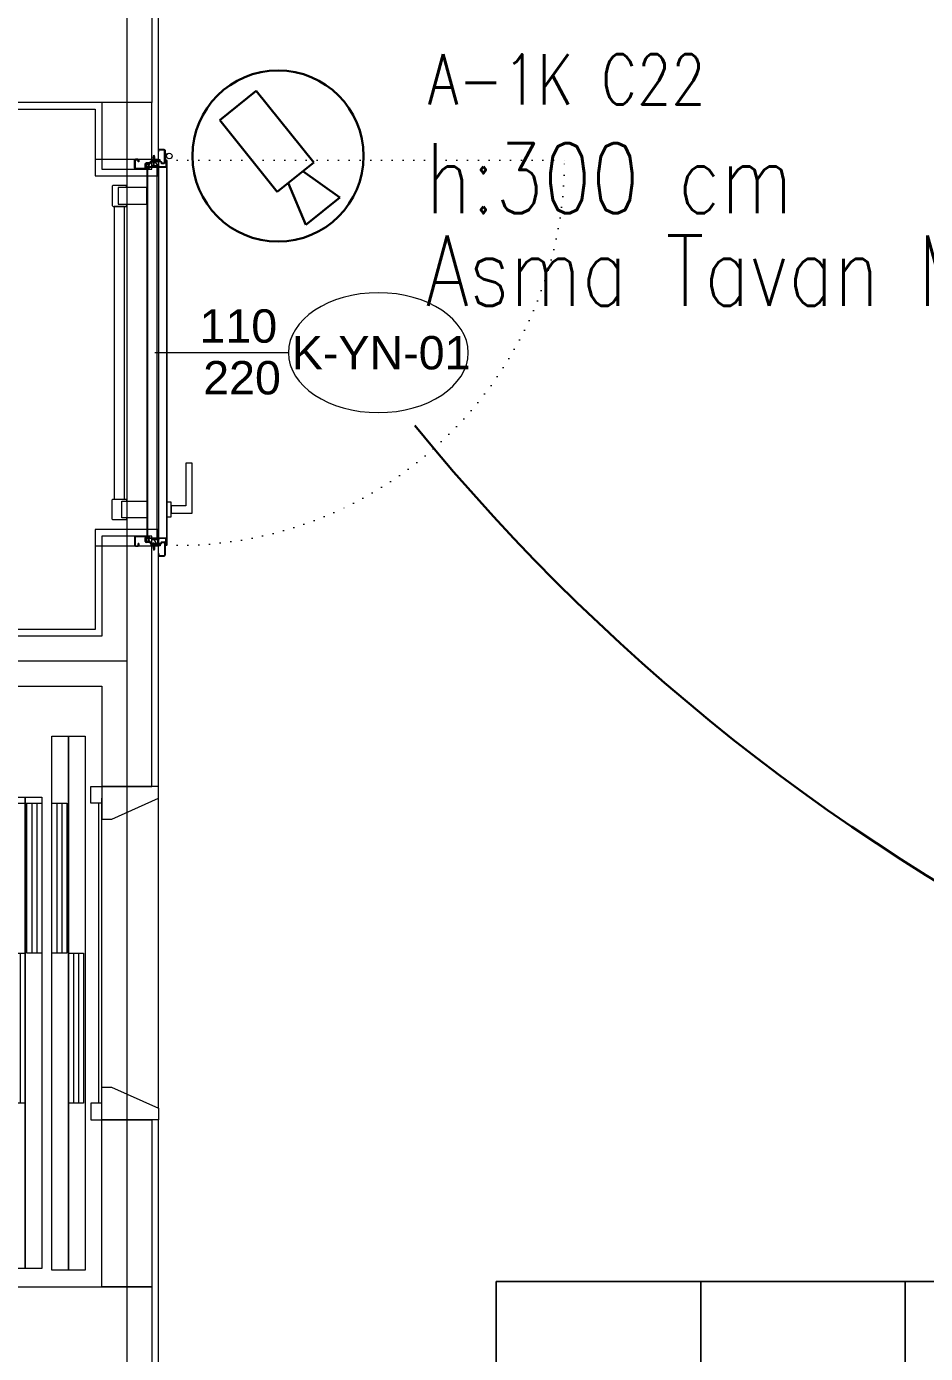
# Model space of a CAD drawing. Extents: x -1281 to 23780, y 0 to 7214.
# Drawn here: x 1924.9 to 2194.5, y 2410 to 2807.8 of the extents above; entities that cross this region are included whole.
import ezdxf
from ezdxf.enums import TextEntityAlignment as Align

# ---------------------------------------------------------------- set-up
doc = ezdxf.new("R2010")
doc.units = 0
doc.header["$LTSCALE"] = 25
doc.header["$MEASUREMENT"] = 0
doc.linetypes.add('DOT2', pattern=[0.125, 0, -0.125])
doc.layers.get('0').update_dxf_attribs({"color": 9, "lineweight": 9})
for name, color, linetype, lineweight in [('00', 9, 'Continuous', 9), ('01', 9, 'Continuous', 9), ('05', 9, 'Continuous', 9), ('05V', 9, 'Continuous', 9), ('06D', 9, 'Continuous', 9), ('10', 9, 'Continuous', 9), ('14', 9, 'Continuous', 9), ('20', 9, 'DOT2', 9), ('22', 8, 'Continuous', 9), ('33', 9, 'BATTING', 9), ('40', 9, 'Continuous', 9), ('40B', 9, 'Continuous', 9), ('DATA TAVAN', 160, 'Continuous', 30), ('E-DAHİLİ DOME KAMERA', 7, 'Continuous', 30), ('E-YAZI', 7, 'Continuous', 30)]:
    doc.layers.add(name, color=color, linetype=linetype, lineweight=lineweight)
doc.styles.add('Arial', font='arial.ttf', dxfattribs={"height": 2.5})
doc.styles.add('E-YAZI', font='txttw.shx')
doc.linetypes.add('BATTING', pattern='A,0.0001,-0.1,[134,ltypeshp.shx,S=0.1,R=0,X=-0.1,Y=0],-0.2,[134,ltypeshp.shx,S=0.1,R=180,X=0.1,Y=0],-0.1', length=0.4001)

# ---------------------------------------------------------------- blocks, each defined once
blk = doc.blocks.new('0_doorno')
blk.add_lwpolyline([(4.5, 0), (12.5, 0)])
blk.add_ellipse((-0.891, 0), major_axis=(-5.391, 0), ratio=0.666667)
at = {"style": 'Arial'}
blk.add_attdef('YUKSEKLIK', text='', height=2, dxfattribs=at).set_placement((5, 12.3), align=Align.TOP_LEFT)
blk.add_attdef('KAPINO', text='', height=2, dxfattribs=at).set_placement((0, 0), align=Align.MIDDLE)
blk.add_attdef('GENISLIK', text='', height=2, dxfattribs=at).set_placement((5, -3.789), align=Align.BOTTOM_LEFT)
blk = doc.blocks.new('Group-41-1')
for p, q in [((384804.5645, 69162.035), (384804.5645, 69161.585)), ((384805.1779, 69162.035), (384804.5645, 69162.035)), ((384805.1779, 69161.585), (384805.1779, 69162.035)), ((384804.5645, 69161.585), (384805.1779, 69161.585))]:
    blk.add_line(p, q)
at = {"flags": 128}
blk.add_lwpolyline([(384804.5645, 69162.035), (384805.1779, 69162.035), (384805.1779, 69161.585), (384804.5645, 69161.585)], close=True, dxfattribs=at)
blk = doc.blocks.new('Group-42-1')
at = {"layer": '05', "color": 7}
for p in [(-1.2267, 0), (-0.6133, 0), (0, 0)]:
    blk.add_blockref('Group-41-1', p, dxfattribs=at)
blk = doc.blocks.new('p-as-01')
for p, q in [((660, -2), (660, 43)), ((660, 43), (925, 43)), ((925, 43), (925, -87)), ((582, 0), (-582, 0)), ((-582, 0), (-582, -1432)), ((582, -1432), (582, 0)), ((550, -32), (-550, -32)), ((-550, -32), (-550, -1432)), ((550, -1432), (550, -32)), ((720, -2), (660, -2)), ((690, -2), (690, -17)), ((750, -2), (690, -2)), ((690, -17), (712, -17)), ((712, -17), (712, -52)), ((872, -2), (720, -2)), ((728, -52), (728, -17)), ((728, -17), (750, -17)), ((750, -17), (750, -2)), ((900, -30), (872, -2)), ((900, -87), (900, -30)), ((676, -71), (662.5, -71)), ((662.5, -598), (662.5, -71)), ((676, -105), (676, -70)), ((679, -70), (679, -105)), ((757, -63), (683, -63)), ((683, -63), (757, -63)), ((757, -66), (683, -66)), ((712, -52), (728, -52)), ((761, -105), (761, -70)), ((764, -70), (764, -105)), ((764, -71), (777.5, -71)), ((777.5, -598), (777.5, -71)), ((676, -91), (676, -578)), ((679, -105), (676, -105)), ((720, -611.5), (720, -95.2)), ((764, -105), (761, -105)), ((764, -91), (764, -578)), ((925, -87), (900, -87)), ((678.5, -166.5), (680.5, -164.5)), ((678.5, -502.5), (678.5, -166.5)), ((680.5, -164.5), (684.3, -164.5)), ((684.3, -164.5), (685.8, -170.3)), ((690, -173.5), (690, -173.5)), ((694.2, -170.3), (694.8, -168)), ((694.8, -168), (697.2, -168)), ((697.2, -168), (697.8, -170.3)), ((702, -173.5), (702, -173.5)), ((706.2, -170.3), (706.8, -168)), ((706.8, -168), (709.2, -168)), ((709.2, -168), (709.8, -170.3)), ((714, -173.5), (714, -173.5)), ((718.2, -170.3), (718.8, -168)), ((718.8, -168), (721.2, -168)), ((721.2, -168), (721.8, -170.3)), ((726, -173.5), (726, -173.5)), ((730.2, -170.3), (730.8, -168)), ((730.8, -168), (733.2, -168)), ((733.2, -168), (733.8, -170.3)), ((738, -173.5), (738, -173.5)), ((742.2, -170.3), (742.8, -168)), ((742.8, -168), (745.2, -168)), ((745.2, -168), (745.8, -170.3)), ((750, -173.5), (750, -173.5)), ((754.2, -170.3), (755.7, -164.5)), ((755.7, -164.5), (759.5, -164.5)), ((759.5, -164.5), (761.5, -166.5)), ((761.5, -166.5), (761.5, -502.5)), ((-640, -267), (-640, -427)), ((-638, -267), (-640, -267)), ((-638, -267), (-638, -427)), ((-680, -377), (-680, -315.5)), ((-680, -315.5), (-680, -372)), ((-680, -315.5), (-678, -315.5)), ((-678, -315.5), (-680, -315.5)), ((-678, -377), (-678, -315.5)), ((-678, -315.5), (-678, -367)), ((-658, -364.5), (-658, -299.5)), ((-647, -299.5), (-658, -299.5)), ((-647, -364.5), (-647, -299.5)), ((-635, -312), (-635, -352)), ((-626, -312), (-635, -312)), ((-621, -307), (-626, -312)), ((-626, -312), (-626, -352)), ((-622, -308), (-622, -427)), ((-617.5, -307), (-621, -307)), ((-616.5, -308), (-617.5, -307)), ((-616.5, -308), (-616.5, -427)), ((-613, -313.5), (-599, -313.5)), ((-599, -313.5), (-613, -313.5)), ((-613, -315.5), (-613, -313.5)), ((-613, -313.5), (-613, -315.5)), ((-613, -315.5), (-599, -315.5)), ((-613, -315.5), (-599, -315.5)), ((-598, -318.7), (-598, -316.5)), ((-598, -316.5), (-598, -318.7)), ((-596, -316.5), (-596, -537.5)), ((-596, -537.5), (-596, -316.5)), ((-658, -342), (-658, -351)), ((-658, -360), (-658, -351)), ((-645.5, -320), (-647, -320)), ((-645.5, -344), (-647, -344)), ((-647, -350.9), (-647, -359.1)), ((-645.5, -320), (-645.5, -332)), ((-640, -322), (-645.5, -322)), ((-645.5, -332), (-645.5, -322)), ((-645.5, -332), (-645.5, -342)), ((-645.5, -344), (-645.5, -332)), ((-640, -342), (-645.5, -342)), ((-635, -322), (-638, -322)), ((-635, -342), (-638, -342)), ((-635, -332), (-635, -322)), ((-635, -332), (-635, -342)), ((-626, -352), (-635, -352)), ((-622, -356), (-626, -352)), ((-616.5, -318.5), (-613.9, -333.5)), ((-613.9, -520.5), (-613.9, -333.5)), ((-610.1, -333.5), (-613.9, -333.5)), ((-607.5, -318.5), (-610.1, -333.5)), ((-610.1, -333.5), (-610.1, -520.5)), ((-607.5, -535.5), (-607.5, -318.5)), ((-602, -318.5), (-607.5, -318.5)), ((-602, -318.5), (-602, -427)), ((-598, -318.7), (-598, -535.2)), ((-598, -318.7), (-598, -535.2)), ((640, -334.5), (840, -334.5)), ((-679, -382), (-706.1, -382)), ((-706.1, -493), (-706.1, -382)), ((-706.1, -383), (-678, -383)), ((-680, -372), (-678, -372)), ((-678, -372), (-680, -372)), ((-680, -377), (-680, -372)), ((-678, -377), (-680, -377)), ((-680, -377), (-678, -377)), ((-679, -382), (-679, -377)), ((-678, -367), (-678, -572.4)), ((-668, -367), (-678, -367)), ((-678, -367), (-678, -386.5)), ((-678, -372), (-678, -367)), ((-678, -377), (-678, -372)), ((-668, -367), (-668, -386.5)), ((-668, -427), (-668, -386.5)), ((-668, -396.5), (-668, -395.5)), ((-661.9, -427), (-661.9, -394.1)), ((-661.7, -394.1), (-661.9, -394.1)), ((-661.9, -395.2), (-661.9, -395.2)), ((-645.7, -367.5), (-661.7, -367.5)), ((-661.7, -367.5), (-661.7, -394.1)), ((-647, -364.5), (-658, -364.5)), ((-645.7, -394.1), (-645.7, -367.5)), ((-645.5, -427), (-645.5, -394.1)), ((-645.5, -395.2), (-645.5, -395.2)), ((-668, -427), (-668, -487)), ((-661.9, -459.9), (-661.9, -427)), ((-645.5, -459.9), (-645.5, -427)), ((-640, -427), (-640, -587)), ((-638, -427), (-638, -587)), ((-622, -546), (-622, -427)), ((-622, -432), (-622, -427)), ((-616.5, -546), (-616.5, -427)), ((-602, -535.5), (-602, -427)), ((-683.8, -476), (-684, -476)), ((-683.8, -493), (-683.8, -476)), ((-680, -477), (-680, -538.5)), ((-678, -477), (-680, -477)), ((-678, -477), (-680, -477)), ((-680, -482), (-680, -477)), ((-679, -477), (-679, -473.3)), ((-678, -448.9), (-678, -487)), ((-678, -477), (-678, -538.5)), ((-678, -482), (-678, -477)), ((-661.9, -458.8), (-661.9, -458.8)), ((-661.7, -459.9), (-661.9, -459.9)), ((-661.7, -459.9), (-661.7, -486.5)), ((-645.7, -486.5), (-645.7, -459.9)), ((-645.7, -459.9), (-645.5, -459.9)), ((-645.5, -458.8), (-645.5, -458.8)), ((-688.8, -498), (-701.1, -498)), ((-699, -498), (-699, -523.4)), ((-691, -498), (-691, -523.4)), ((-686, -572.4), (-686, -497.1)), ((-680, -538.5), (-680, -482)), ((-678, -482), (-680, -482)), ((-680, -482), (-678, -482)), ((-678, -538.5), (-678, -482)), ((-668, -487), (-678, -487)), ((-661.7, -486.5), (-645.7, -486.5)), ((-658, -554.5), (-658, -489.5)), ((-647, -489.5), (-658, -489.5)), ((-647, -554.5), (-647, -489.5)), ((-647, -503.1), (-647, -494.9)), ((-645.5, -510), (-647, -510)), ((-645.5, -510), (-645.5, -522)), ((-640, -512), (-645.5, -512)), ((-645.5, -522), (-645.5, -512)), ((-635, -512), (-638, -512)), ((-635, -542), (-635, -502)), ((-626, -502), (-635, -502)), ((-635, -522), (-635, -512)), ((-635, -522), (-635, -512)), ((-622, -498), (-626, -502)), ((-626, -542), (-626, -502)), ((680.5, -504.5), (678.5, -502.5)), ((684.3, -504.5), (680.5, -504.5)), ((685.8, -498.7), (684.3, -504.5)), ((690, -495.5), (690, -495.5)), ((694.8, -501), (694.2, -498.7)), ((697.2, -501), (694.8, -501)), ((697.8, -498.7), (697.2, -501)), ((702, -495.5), (702, -495.5)), ((706.8, -501), (706.2, -498.7)), ((709.2, -501), (706.8, -501)), ((709.8, -498.7), (709.2, -501)), ((714, -495.5), (714, -495.5)), ((718.8, -501), (718.2, -498.7)), ((721.2, -501), (718.8, -501)), ((721.8, -498.7), (721.2, -501)), ((726, -495.5), (726, -495.5)), ((730.8, -501), (730.2, -498.7)), ((733.2, -501), (730.8, -501)), ((733.8, -498.7), (733.2, -501)), ((738, -495.5), (738, -495.5)), ((742.8, -501), (742.2, -498.7)), ((745.2, -501), (742.8, -501)), ((745.8, -498.7), (745.2, -501)), ((750, -495.5), (750, -495.5)), ((755.7, -504.5), (754.2, -498.7)), ((759.5, -504.5), (755.7, -504.5)), ((761.5, -502.5), (759.5, -504.5)), ((-680, -538.5), (-678, -538.5)), ((-680, -538.5), (-678, -538.5)), ((-658, -550), (-658, -541)), ((-647, -554.5), (-658, -554.5)), ((-645.5, -534), (-647, -534)), ((-645.5, -534), (-645.5, -522)), ((-645.5, -522), (-645.5, -532)), ((-640, -532), (-645.5, -532)), ((-635, -532), (-638, -532)), ((-635, -522), (-635, -532)), ((-635, -522), (-635, -532)), ((-626, -542), (-635, -542)), ((-621, -547), (-626, -542)), ((-617.5, -547), (-621, -547)), ((-616.5, -546), (-617.5, -547)), ((-616.5, -535.5), (-613.9, -520.5)), ((-610.1, -520.5), (-613.9, -520.5)), ((-613, -538.5), (-599, -538.5)), ((-599, -538.5), (-613, -538.5)), ((-613, -538.5), (-613, -540.5)), ((-613, -538.5), (-613, -540.5)), ((-613, -540.5), (-599, -540.5)), ((-613, -540.5), (-599, -540.5)), ((-607.5, -535.5), (-610.1, -520.5)), ((-602, -535.5), (-607.5, -535.5)), ((-598, -535.2), (-598, -537.5)), ((-598, -535.2), (-598, -537.5)), ((-771, -582), (-825, -582)), ((-825, -582), (-825, -752)), ((-771, -670), (-771, -582)), ((-679, -589.3), (-670.5, -597.8)), ((-673.3, -583.7), (-665, -592)), ((-638, -587), (-640, -587)), ((679, -564), (676, -564)), ((676, -564), (676, -599)), ((679, -599), (679, -564)), ((764, -564), (761, -564)), ((761, -564), (761, -599)), ((764, -599), (764, -564)), ((920, -601), (920, -579.6)), ((920, -579.6), (925, -579.6)), ((925, -579.6), (925, -752.6)), ((-665.8, -609.1), (-665.8, -752)), ((-658, -608.9), (-658, -752)), ((676, -598), (662.5, -598)), ((757, -603), (683, -603)), ((757, -606), (683, -606)), ((683, -606), (757, -606)), ((728, -617), (712, -617)), ((712, -617), (712, -652)), ((728, -652), (728, -617)), ((764, -598), (777.5, -598)), ((852, -682), (904, -601)), ((904, -601), (920, -601)), ((-658, -670), (-771, -670)), ((-658, -752), (-658, -670)), ((653, -671), (653, -667)), ((653, -667), (788, -667)), ((668, -671), (653, -671)), ((668, -677), (668, -671)), ((712, -652), (690, -652)), ((690, -652), (690, -667)), ((690, -667), (750, -667)), ((750, -652), (728, -652)), ((750, -667), (750, -652)), ((788, -667), (788, -682)), ((-668, -1066), (-668, -699.5)), ((-668, -699.5), (-658, -699.5)), ((-658, -1066), (-658, -699.5)), ((-652, -713.5), (-658, -711)), ((-658, -711), (-658, -793)), ((-649.8, -748.2), (-652, -713.5)), ((652, -713.5), (649.8, -748.2)), ((658, -711), (652, -713.5)), ((658, -752), (658, -677)), ((658, -677), (668, -677)), ((658, -793), (658, -711)), ((788, -682), (852, -682)), ((-825, -752), (-825, -922)), ((-665.8, -752), (-658, -752)), ((-658, -834), (-658, -752)), ((-658, -752), (-658, -752)), ((-652, -790.5), (-649.8, -755.8)), ((-625.4, -748.2), (-649.8, -748.2)), ((-649.8, -755.8), (-625.4, -755.8)), ((-615.4, -747.5), (-625.4, -748.2)), ((-625.4, -755.8), (-615.4, -756)), ((-590, -747.5), (-615.4, -747.5)), ((-590, -756.5), (-590, -747.5)), ((615.4, -748), (590, -747.5)), ((590, -747.5), (590, -756.5)), ((625.4, -748.2), (615.4, -748)), ((615.4, -756.5), (625.4, -755.8)), ((649.8, -748.2), (625.4, -748.2)), ((625.4, -755.8), (649.8, -755.8)), ((649.8, -755.8), (652, -790.5)), ((658, -753.2), (658, -752)), ((658, -828.2), (658, -753.2)), ((925, -752.6), (925, -925.6)), ((-658, -793), (-652, -790.5)), ((-615.4, -756), (-590, -756.5)), ((590, -756.5), (615.4, -756.5)), ((652, -790.5), (658, -793)), ((-771, -922), (-771, -834)), ((-771, -834), (-658, -834)), ((-688, -1069.5), (-688, -799.5)), ((-674, -799.5), (-688, -799.5)), ((-674, -799.5), (-674, -801.5)), ((-673.5, -801.5), (-674, -801.5)), ((-673.5, -801.5), (-673.5, -800)), ((-673.5, -800), (-668.5, -800)), ((-668.5, -803.5), (-668.5, -800)), ((-668.5, -803.5), (-668, -803.5)), ((-668, -912.2), (-668, -799.5)), ((-658, -803.5), (-657.5, -803.5)), ((-658, -804.5), (-658, -829.5)), ((-657.5, -803.5), (-657.5, -800)), ((-657.5, -800), (-652.5, -800)), ((-652.5, -802.5), (-652.5, -800)), ((-652.5, -802.5), (-652, -802.5)), ((-638, -799.5), (-652, -799.5)), ((-652, -799.5), (-652, -802.5)), ((-638, -1069.5), (-638, -799.5)), ((653, -838.2), (653, -834.2)), ((653, -834.2), (668, -834.2)), ((668, -828.2), (658, -828.2)), ((668, -834.2), (668, -828.2)), ((852, -823.2), (788, -823.2)), ((788, -823.2), (788, -838.2)), ((904, -904.2), (852, -823.2)), ((788, -838.2), (653, -838.2)), ((-668, -876.9), (-672.5, -879.5)), ((-672.5, -879.5), (-672.5, -890.5)), ((-672.5, -890.5), (-668, -893.1)), ((-668, -909.9), (-672.5, -912.5)), ((-672.5, -912.5), (-672.5, -923.5)), ((-653.5, -879.5), (-658, -876.9)), ((-658, -893.1), (-653.5, -890.5)), ((-653.5, -912.5), (-658, -909.9)), ((-653.5, -890.5), (-653.5, -879.5)), ((-653.5, -923.5), (-653.5, -912.5)), ((920, -904.2), (904, -904.2)), ((920, -925.6), (920, -904.2)), ((-825, -922), (-771, -922)), ((-672.5, -923.5), (-668, -926.1)), ((-668, -942.9), (-672.5, -945.5)), ((-672.5, -945.5), (-672.5, -956.5)), ((-658, -926.1), (-653.5, -923.5)), ((-653.5, -945.5), (-658, -942.9)), ((-653.5, -956.5), (-653.5, -945.5)), ((925, -925.6), (920, -925.6)), ((-672.5, -956.5), (-668, -959.1)), ((-668, -975.9), (-672.5, -978.5)), ((-672.5, -978.5), (-672.5, -989.5)), ((-672.5, -989.5), (-668, -992.1)), ((-658, -959.1), (-653.5, -956.5)), ((-653.5, -978.5), (-658, -975.9)), ((-658, -992.1), (-653.5, -989.5)), ((-653.5, -989.5), (-653.5, -978.5)), ((-668, -1008.9), (-672.5, -1011.5)), ((-672.5, -1011.5), (-672.5, -1022.5)), ((-672.5, -1022.5), (-668, -1025.1)), ((-653.5, -1011.5), (-658, -1008.9)), ((-658, -1025.1), (-653.5, -1022.5)), ((-653.5, -1022.5), (-653.5, -1011.5)), ((-674, -1069.5), (-688, -1069.5)), ((-674, -1069.5), (-674, -1067.5)), ((-674, -1067.5), (-673.5, -1067.5)), ((-673.5, -1067.5), (-673.5, -1069)), ((-673.5, -1067.5), (-673.5, -1067.5)), ((-673.5, -1069), (-668.5, -1069)), ((-668.5, -1065.5), (-668.5, -1069)), ((-668.5, -1065.5), (-668, -1065.5)), ((-668, -1066), (-658, -1066)), ((-658, -1064.5), (-658, -1039.5)), ((-658, -1065.5), (-657.5, -1065.5)), ((-657.5, -1065.5), (-657.5, -1069)), ((-657.5, -1069), (-652.5, -1069)), ((-652.5, -1066.5), (-652.5, -1069)), ((-652.5, -1066.5), (-652, -1066.5)), ((-652, -1069.5), (-652, -1066.5)), ((-638, -1069.5), (-652, -1069.5)), ((592, -1252), (582, -1252)), ((582, -1252), (582, -1292)), ((592, -1292), (592, -1252)), ((896.6, -1252), (592, -1252)), ((592, -1252), (592, -1292)), ((896.6, -1292), (896.6, -1252)), ((582, -1292), (592, -1292)), ((592, -1292), (896.6, -1292)), ((-582, -1432), (-582, -1467)), ((-582, -1432), (-525, -1432)), ((550, -1432), (-550, -1432)), ((870, -1467), (-542.5, -1467)), ((-542.5, -1467), (-542.5, -1517)), ((-525, -1432), (-525, -1567)), ((582, -1432), (375, -1432)), ((375, -1432), (375, -1467)), ((582, -1432), (582, -1467)), ((870, -1517), (870, -1467)), ((375, -1472), (-75, -1472)), ((-75, -1472), (-75, -1517)), ((-75, -1487), (375, -1487)), ((-75, -1502), (375, -1502)), ((375, -1517), (375, -1472)), ((-542.5, -1517), (870, -1517)), ((870, -1517), (-542.5, -1517)), ((-542.5, -1517), (-542.5, -1567)), ((-75, -1522), (-525, -1522)), ((-525, -1522), (-525, -1567)), ((-525, -1537), (-75, -1537)), ((-75, -1517), (375, -1517)), ((-75, -1567), (-75, -1522)), ((870, -1567), (870, -1517)), ((-542.5, -1567), (870, -1567)), ((-525, -1552), (-75, -1552)), ((-525, -1567), (-75, -1567)), ((875, -1597), (-725, -1597)), ((-725, -1597), (-725, -1647)), ((-75, -1597), (-525, -1597)), ((-525, -1597), (-525, -1642)), ((-525, -1612), (-75, -1612)), ((-525, -1627), (-75, -1627)), ((-75, -1642), (-75, -1597)), ((875, -1647), (875, -1597)), ((875, -1647), (-725, -1647)), ((-725, -1647), (-725, -1697)), ((-725, -1647), (875, -1647)), ((-525, -1642), (-75, -1642)), ((375, -1647), (-75, -1647)), ((-75, -1647), (-75, -1692)), ((-75, -1662), (375, -1662)), ((375, -1692), (375, -1647)), ((875, -1697), (875, -1647)), ((-725, -1697), (875, -1697)), ((-75, -1677), (375, -1677)), ((-75, -1692), (375, -1692)), ((-525, -1714), (-575, -1714)), ((-575, -1714), (-575, -1747)), ((-575, -1747), (-525, -1747)), ((-525, -1747), (-525, -1714)), ((-525, -1737), (375, -1737)), ((375, -1714), (425, -1714)), ((375, -1747), (375, -1714)), ((425, -1747), (375, -1747)), ((425, -1714), (425, -1747))]:
    blk.add_line(p, q)
at = {"ltscale": 15}
for p, q in [((752, -77), (688, -77)), ((640, -119), (640, -550)), ((678, -114), (645, -114)), ((683, -82), (683, -109)), ((757, -109), (757, -82)), ((835, -114), (762, -114)), ((840, -550), (840, -119)), ((645, -555), (678, -555)), ((762, -555), (835, -555)), ((683, -560), (683, -587)), ((688, -592), (752, -592)), ((757, -587), (757, -560))]:
    blk.add_line(p, q, dxfattribs=at)
at = {"ltscale": 0.25}
for p, q in [((761, -296), (737, -296)), ((737, -296), (737, -323)), ((761, -322), (761, -296)), ((667, -343), (664, -346)), ((664, -346), (664, -389)), ((734, -343), (667, -343)), ((737, -323), (734, -323)), ((734, -323), (734, -343)), ((836.5, -322), (761, -322)), ((764, -343), (764, -328)), ((764, -328), (836.5, -328)), ((831, -343), (764, -343)), ((834, -346), (831, -343)), ((834, -389), (834, -346)), ((836.5, -328), (836.5, -322)), ((664, -389), (652, -389)), ((652, -389), (652, -431.6)), ((846, -389), (834, -389)), ((846, -612.5), (846, -389)), ((654.9, -434.6), (694, -435.6)), ((694, -435.6), (719, -436.5)), ((719, -436.5), (719, -534.8)), ((733, -552), (666, -552)), ((666, -552), (666, -563.6)), ((719, -534.8), (733, -534.8)), ((733, -534.8), (733, -552)), ((666, -563.6), (651.5, -563.6)), ((651.5, -563.6), (651.5, -632.6)), ((651.5, -632.6), (665.5, -632.6)), ((665.5, -632.6), (665.5, -662)), ((841.5, -626.4), (846, -612.5)), ((841.5, -702.5), (841.5, -626.4)), ((640.8, -665), (640.8, -678.8)), ((665.5, -662), (643.8, -662)), ((593.8, -687.7), (593.8, -696.4)), ((636.7, -683.7), (596.7, -684.7)), ((596.7, -699.4), (658, -700.9)), ((636.7, -683.7), (636.7, -683.7)), ((658, -700.9), (658, -803.1)), ((843, -702.5), (841.5, -702.5)), ((846, -798.5), (846, -705.5)), ((593.8, -807.6), (593.8, -816.3)), ((658, -803.1), (596.7, -804.6)), ((596.7, -819.3), (636.7, -820.3)), ((636.7, -820.3), (636.7, -820.3)), ((640.8, -825.2), (640.8, -839)), ((841.5, -877.6), (841.5, -801.5)), ((841.5, -801.5), (843, -801.5)), ((643.8, -842), (666, -842)), ((666, -842), (666, -952)), ((846, -891.5), (841.5, -877.6)), ((846, -1115), (846, -891.5)), ((-659, -920), (-659, -1004)), ((666, -952), (733, -952)), ((695, -920), (695, -1004)), ((733, -952), (733, -1036.9)), ((652, -1072.4), (652, -1115)), ((715.8, -1067.8), (654.9, -1069.4)), ((733, -1036.9), (715.8, -1067.8)), ((652, -1115), (664, -1115)), ((664, -1115), (664, -1158)), ((834, -1158), (834, -1115)), ((834, -1115), (846, -1115)), ((664, -1158), (667, -1161)), ((667, -1161), (734, -1161)), ((734, -1161), (734, -1181)), ((734, -1181), (737, -1181)), ((737, -1181), (737, -1208)), ((761, -1208), (761, -1182)), ((761, -1182), (836.5, -1182)), ((764, -1176), (764, -1161)), ((764, -1161), (831, -1161)), ((836.5, -1176), (764, -1176)), ((831, -1161), (834, -1158)), ((836.5, -1182), (836.5, -1176)), ((737, -1208), (761, -1208))]:
    blk.add_line(p, q, dxfattribs=at)
at = {"linetype": 'Continuous', "ltscale": 0.25}
for p, q in [((921, -567), (921, -1150.5)), ((921, -567), (925, -567)), ((925, -567), (925, -1149.5)), ((911, -832.5), (818, -832.5)), ((818, -832.5), (818, -1206.5)), ((911, -1206.5), (911, -832.5)), ((911, -1168.8), (911, -868.8)), ((911, -868.8), (921, -868.8)), ((921, -868.8), (921, -1168.8)), ((921, -972.5), (916, -972.5)), ((921, -972.5), (916, -972.5)), ((916, -1247.5), (916, -972.5)), ((921, -1247.5), (921, -972.5)), ((676, -1010), (676, -1210)), ((921, -1010), (676, -1010)), ((921, -1150.5), (921, -1159)), ((925, -1149.5), (925, -1159)), ((921, -1168.8), (911, -1168.8)), ((921, -1159), (921, -1165)), ((921, -1165), (921, -1172.5)), ((921, -1172.5), (921, -1367)), ((925, -1159), (925, -1165)), ((925, -1165), (925, -1173.4)), ((925, -1173.4), (925, -1367)), ((921, -1210), (676, -1210)), ((818, -1206.5), (911, -1206.5)), ((916, -1247.5), (921, -1247.5)), ((921, -1367), (925, -1367))]:
    blk.add_line(p, q, dxfattribs=at)
at = {"ltscale": 30}
for p, q in [((860.6, -1236.2), (860.6, -1307.7)), ((905, -1236.2), (860.6, -1236.2)), ((896.6, -1241.7), (860.6, -1241.7)), ((896.6, -1241.7), (896.6, -1302.2)), ((896.6, -1302.2), (860.6, -1302.2)), ((905, -1307.7), (860.6, -1307.7))]:
    blk.add_line(p, q, dxfattribs=at)
at = {"ltscale": 6}
for p, q in [((905, -1236.2), (905, -1307.7)), ((905, -1237), (925, -1237)), ((923, -1237), (923, -1307)), ((925, -1237), (925, -1307)), ((925, -1307), (905, -1307))]:
    blk.add_line(p, q, dxfattribs=at)
for centre, radius in [((720, -184.5), 17.5), ((-612, -327), 3), ((-612, -527), 3)]:
    blk.add_circle(centre, radius)
for centre, radius, start, end in [((683, -70), 7, 90, 180), ((683, -70), 4, 90, 180), ((688, -82), 5, 90, 180), ((752, -82), 5, 0, 90), ((757, -70), 7, 0, 90), ((757, -70), 4, 0, 90), ((645, -119), 5, 90, 180), ((678, -109), 5, 270, 0), ((762, -109), 5, 180, 270), ((835, -119), 5, 0, 90), ((690, -169.2), 4.3, 195, 270), ((690, -169.2), 4.3, 270, 345), ((702, -169.2), 4.3, 195, 270), ((702, -169.2), 4.3, 270, 345), ((714, -169.2), 4.3, 195, 270), ((714, -169.2), 4.3, 270, 345), ((726, -169.2), 4.3, 195, 270), ((726, -169.2), 4.3, 270, 345), ((738, -169.2), 4.3, 195, 270), ((738, -169.2), 4.3, 270, 345), ((750, -169.2), 4.3, 195, 270), ((750, -169.2), 4.3, 270, 345), ((-599, -316.5), 3, 0, 90), ((-599, -316.5), 3, 0, 90), ((-599, -316.5), 1, 0, 90), ((-599, -316.5), 1, 0, 90), ((-612, -327), 3, 0, 180), ((-612, -327), 3, 180, 0), ((-684, -470), 6, 270, 0), ((-701.1, -493), 5, 180, 270), ((-688.8, -493), 5, 270, 0), ((690, -499.8), 4.3, 90, 165), ((690, -499.8), 4.3, 15, 90), ((702, -499.8), 4.3, 90, 165), ((702, -499.8), 4.3, 15, 90), ((714, -499.8), 4.3, 90, 165), ((714, -499.8), 4.3, 15, 90), ((726, -499.8), 4.3, 90, 165), ((726, -499.8), 4.3, 15, 90), ((738, -499.8), 4.3, 90, 165), ((738, -499.8), 4.3, 15, 90), ((750, -499.8), 4.3, 90, 165), ((750, -499.8), 4.3, 15, 90), ((-695, -523.4), 4, 180, 0), ((-612, -527), 3, 0, 180), ((-612, -527), 3, 180, 0), ((-599, -537.5), 1, 270, 0), ((-599, -537.5), 3, 270, 0), ((-599, -537.5), 3, 270, 0), ((-599, -537.5), 1, 270, 0), ((645, -550), 5, 180, 270), ((678, -560), 5, 0, 90), ((762, -560), 5, 90, 180), ((835, -550), 5, 270, 0), ((-662, -572.4), 24, 180, 225), ((-662, -572.4), 16, 180, 225), ((-682, -608.9), 24, 0, 45), ((688, -587), 5, 180, 270), ((752, -587), 5, 270, 0), ((-681.8, -609.1), 16, 0, 45), ((683, -599), 7, 180, 270), ((683, -599), 4, 180, 270), ((757, -599), 4, 270, 0), ((757, -599), 7, 270, 0), ((-663, -885), 15, 109.4712, 250.5288), ((-663, -885), 15, 289.4712, 70.5288), ((-663, -918), 15, 109.4712, 250.5288), ((-663, -885), 9.5, 121.7569, 238.2431), ((-663, -918), 9.5, 121.7569, 238.2431), ((-663, -885), 6, 146.4427, 213.5573), ((-663, -918), 6, 146.4427, 213.5573), ((-663, -885), 9.5, 301.7569, 58.2431), ((-663, -885), 6, 326.4427, 33.5573), ((-663, -918), 15, 289.4712, 70.5288), ((-663, -918), 9.5, 301.7569, 58.2431), ((-663, -918), 6, 326.4427, 33.5573), ((-663, -951), 15, 109.4712, 250.5288), ((-663, -951), 9.5, 121.7569, 238.2431), ((-663, -951), 6, 146.4427, 213.5573), ((-663, -951), 15, 289.4712, 70.5288), ((-663, -951), 9.5, 301.7569, 58.2431), ((-663, -951), 6, 326.4427, 33.5573), ((-663, -984), 15, 109.4712, 250.5288), ((-663, -984), 9.5, 121.7569, 238.2431), ((-663, -984), 6, 146.4427, 213.5573), ((-663, -984), 15, 289.4712, 70.5288), ((-663, -984), 9.5, 301.7569, 58.2431), ((-663, -984), 6, 326.4427, 33.5573), ((-663, -1017), 15, 109.4712, 250.5288), ((-663, -1017), 9.5, 121.7569, 238.2431), ((-663, -1017), 6, 146.4427, 213.5573), ((-663, -1017), 15, 289.4712, 70.5288), ((-663, -1017), 9.5, 301.7569, 58.2431), ((-663, -1017), 6, 326.4427, 33.5573)]:
    blk.add_arc(centre, radius, start, end)
at = {"ltscale": 0.25}
for centre, radius, start, end in [((655, -431.6), 2.98, 180, 268.4759), ((643.8, -665), 3, 90, 180), ((596.8, -687.7), 3, 91.5, 180), ((596.8, -696.4), 2.99, 180, 268.6138), ((635.8, -678.8), 5, 280.303, 360), ((843, -705.5), 3, 360, 90), ((596.8, -807.6), 3, 91.3862, 180), ((596.8, -816.3), 3, 180, 268.5), ((635.8, -825.2), 5, 360, 79.697), ((843, -798.5), 3, 270, 0), ((643.8, -839), 3, 180, 270), ((655, -1072.4), 2.98, 91.5241, 180)]:
    blk.add_arc(centre, radius, start, end, dxfattribs=at)
blk = doc.blocks.new('*U11')
at = {"ltscale": 15}
for p, q in [((-24.9, 0.9), (-25.7, 0)), ((-24.9, -0.9), (-25.7, 0)), ((-22.9, 1.5), (-24.9, 0.9)), ((-22.9, 1.5), (-22.9, -1.5)), ((-21.2, -2.7), (-18.1, 2.8)), ((-21, -2.7), (-17.9, 2.7)), ((-19.7, -2.7), (-16.6, 2.8)), ((-19.5, -2.7), (-16.4, 2.7)), ((-18.5, 1.5), (-18.3, 2)), ((-18.2, -2.7), (-15.1, 2.8)), ((-18, -2.7), (-14.9, 2.7)), ((-17, 1.5), (-16.8, 2)), ((-16.7, -2.7), (-13.6, 2.8)), ((-16.5, -2.7), (-13.4, 2.7)), ((-15.5, 1.5), (-15.3, 2)), ((-15.2, -2.7), (-12.1, 2.8)), ((-15, -2.7), (-11.9, 2.7)), ((-14, 1.5), (-13.8, 2)), ((-13.7, -2.7), (-10.6, 2.8)), ((-13.5, -2.7), (-10.4, 2.7)), ((-12.5, 1.5), (-12.3, 2)), ((-12.2, -2.7), (-9.1, 2.8)), ((-12, -2.7), (-8.9, 2.7)), ((-11, 1.5), (-10.8, 2)), ((-10.7, -2.7), (-7.6, 2.8)), ((-10.5, -2.7), (-7.4, 2.7)), ((-9.5, 1.5), (-9.3, 2)), ((-9.2, -2.7), (-6.1, 2.8)), ((-9, -2.7), (-5.9, 2.7)), ((-8, 1.5), (-7.8, 2)), ((-7.7, -2.7), (-4.6, 2.8)), ((-7.5, -2.7), (-4.4, 2.7)), ((-6.5, 1.5), (-6.3, 2)), ((-6.2, -2.7), (-3.1, 2.8)), ((-6, -2.7), (-2.9, 2.7)), ((-5, 1.5), (-4.8, 2)), ((-4.7, -2.7), (-1.6, 2.8)), ((-4.5, -2.7), (-1.4, 2.7)), ((-3.5, 1.5), (-3.3, 2)), ((-2, 1.5), (-1.8, 2)), ((-0.5, 4.2), (-1.5, 1.5)), ((0, 0.5), (-0.6, 0.5)), ((-24.9, -0.9), (-22.9, -1.5)), ((-8.6, -1.5), (-22.9, -1.5)), ((-21.2, -2.7), (-20.9, -1.5)), ((-20.3, -1.5), (-19.1, -1.5)), ((-19.7, -2.7), (-19.4, -1.5)), ((-18.8, -1.5), (-17.6, -1.5)), ((-18.2, -2.7), (-17.9, -1.5)), ((-17.3, -1.5), (-16.1, -1.5)), ((-16.7, -2.7), (-16.4, -1.5)), ((-15.8, -1.5), (-14.6, -1.5)), ((-15.2, -2.7), (-14.9, -1.5)), ((-14.3, -1.5), (-13.1, -1.5)), ((-13.7, -2.7), (-13.4, -1.5)), ((-12.8, -1.5), (-11.6, -1.5)), ((-12.2, -2.7), (-11.9, -1.5)), ((-11.3, -1.5), (-10.1, -1.5)), ((-10.7, -2.7), (-10.4, -1.5)), ((-9.8, -1.5), (-8.6, -1.5)), ((-9.2, -2.7), (-8.9, -1.5)), ((-8.3, -1.5), (-7.1, -1.5)), ((-7.7, -2.7), (-7.4, -1.5)), ((-6.8, -1.5), (-5.6, -1.5)), ((-6.2, -2.7), (-5.9, -1.5)), ((-5.3, -1.5), (-4.1, -1.5)), ((-4.7, -2.7), (-4.4, -1.5)), ((-3.8, -1.5), (-2.1, -1.5)), ((-0.5, -4.2), (-1.5, -1.5)), ((0, -0.5), (-0.6, -0.5))]:
    blk.add_line(p, q, dxfattribs=at)
for p, q in [((-6.9, 1.5), (-22.9, 1.5)), ((-17.4, 1.5), (-18.6, 1.5)), ((-15.9, 1.5), (-17.1, 1.5)), ((-14.4, 1.5), (-15.6, 1.5)), ((-12.9, 1.5), (-14.1, 1.5)), ((-11.4, 1.5), (-12.6, 1.5)), ((-9.9, 1.5), (-11.1, 1.5)), ((-8.4, 1.5), (-9.6, 1.5)), ((-6.9, 1.5), (-8.1, 1.5)), ((-5.4, 1.5), (-6.6, 1.5)), ((-3.9, 1.5), (-5.1, 1.5)), ((-2.4, 1.5), (-3.6, 1.5)), ((-1.5, 1.5), (-2.1, 1.5)), ((0, 0.5), (0, 4.1)), ((-1.5, -1.5), (-2.1, -1.5)), ((0, -0.5), (0, -4.1))]:
    blk.add_line(p, q)
for centre, radius, start, end in [((-26, 3.9), 3.92, 274.361, 322.1025), ((-26, -3.9), 3.92, 37.8975, 85.639), ((-18, 2.8), 0.0971, 330.3204, 150.3204), ((-16.5, 2.8), 0.0971, 330.3204, 150.3204), ((-15, 2.8), 0.0971, 330.3204, 150.3204), ((-13.5, 2.8), 0.0971, 330.3204, 150.3204), ((-12, 2.8), 0.0971, 330.3204, 150.3204), ((-10.5, 2.8), 0.0971, 330.3204, 150.3204), ((-9, 2.8), 0.0971, 330.3204, 150.3204), ((-7.5, 2.8), 0.0971, 330.3204, 150.3204), ((-6, 2.8), 0.0971, 330.3204, 150.3204), ((-4.5, 2.8), 0.0971, 330.3204, 150.3204), ((-3, 2.8), 0.0971, 330.3204, 150.3204), ((-1.5, 2.8), 0.0971, 330.3204, 150.3204), ((-0.6, 0), 0.486, 90, 270), ((-0.3, 4.1), 0.25, 0, 150.0864), ((-21.1, -2.7), 0.0971, 150.3204, 330.3204), ((-19.6, -2.7), 0.0971, 150.3204, 330.3204), ((-18.1, -2.7), 0.0971, 150.3204, 330.3204), ((-16.6, -2.7), 0.0971, 150.3204, 330.3204), ((-15.1, -2.7), 0.0971, 150.3204, 330.3204), ((-13.6, -2.7), 0.0971, 150.3204, 330.3204), ((-12.1, -2.7), 0.0971, 150.3204, 330.3204), ((-10.6, -2.7), 0.0971, 150.3204, 330.3204), ((-9.1, -2.7), 0.0971, 150.3204, 330.3204), ((-7.6, -2.7), 0.0971, 150.3204, 330.3204), ((-6.1, -2.7), 0.0971, 150.3204, 330.3204), ((-4.6, -2.7), 0.0971, 150.3204, 330.3204), ((-0.3, -4.1), 0.25, 209.9136, 0)]:
    blk.add_arc(centre, radius, start, end, dxfattribs=at)
blk = doc.blocks.new('conta')
at = {"ltscale": 10}
for p, q in [((-2649.87, 5345.53), (-2649.81, 5345.61)), ((-2649.88, 5344.46), (-2649.78, 5344.3)), ((-2649.78, 5344.3), (-2649.74, 5344.3)), ((-2649.72, 5345.4), (-2649.28, 5345.4)), ((-2649.25, 5345.41), (-2649.09, 5345.51)), ((-2648.97, 5344.05), (-2648.78, 5343.8)), ((-2648.87, 5344.09), (-2648.7, 5343.86)), ((-2648.83, 5344.87), (-2648.56, 5345.24)), ((-2648.77, 5345.12), (-2648.63, 5345.3)), ((-2648.71, 5343.79), (-2648.71, 5343.79)), ((-2648.56, 5345.31), (-2648.56, 5345.31))]:
    blk.add_line(p, q, dxfattribs=at)
for centre, radius, start, end in [((-2649.74, 5345.58), 0.0696, 22.2428, 159.258), ((-2649.01, 5345.57), 0.05, 18.7951, 42.1429), ((-2651.17, 5344.83), 2.33, 7.5897, 18.7951), ((-2653.03, 5345), 3.19, 350.4674, 8.9372), ((-2649.87, 5344.47), 0.02, 170.4674, 213.7451), ((-2649.83, 5345.5), 0.05, 140.6345, 188.9372), ((-2650.94, 5345.01), 1.24, 340.3382, 16.7772), ((-2649.74, 5344.58), 0.03, 160.3382, 273.2666), ((-2649.72, 5345.37), 0.03, 90, 196.7772), ((-2649.56, 5341.55), 3.01, 80.4362, 93.2666), ((-2649.28, 5345.45), 0.05, 270, 303.0062), ((-2649.22, 5344.14), 0.231, 353.9571, 81.9004), ((-2649.08, 5345.49), 0.03, 4.7972, 123.0062), ((-2649.06, 5344.54), 0.03, 260.4362, 338.7066), ((-2650.22, 5344.99), 1.27, 338.7066, 23.0418), ((-2648.89, 5344.11), 0.1, 173.9571, 217.2653), ((-2658.2, 5345.19), 9.36, 353.6857, 357.8537), ((-2648.79, 5344.15), 0.1, 173.6857, 217.2653), ((-2648.81, 5345.15), 0.05, 187.5897, 322.7347), ((-2648.79, 5344.84), 0.05, 142.7347, 180.2669), ((-2648.74, 5343.83), 0.05, 217.2653, 307.2653), ((-2648.74, 5343.83), 0.05, 307.2653, 37.2653), ((-2648.59, 5345.27), 0.05, 52.7347, 142.7347), ((-2648.59, 5345.27), 0.05, 322.7347, 52.7347)]:
    blk.add_arc(centre, radius, start, end, dxfattribs=at)
for points, knots in [([(-2648.98, 5345.6), (-2649, 5345.63), (-2649.09, 5345.71), (-2649.23, 5345.44), (-2649.32, 5345.74), (-2649.39, 5345.46), (-2649.51, 5345.75), (-2649.59, 5345.5), (-2649.65, 5345.57), (-2649.68, 5345.61)], [0.0086373, 0.0086373, 0.0086373, 0.0086373, 0.1097304, 0.3133405, 0.4430081, 0.5658764, 0.7165186, 0.8527974, 0.9648495, 0.9648495, 0.9648495, 0.9648495]), ([(-2649.74, 5344.31), (-2649.74, 5344.34), (-2649.7, 5344.52), (-2649.59, 5344.33), (-2649.34, 5344.36), (-2649.23, 5344.37), (-2649.18, 5344.37)], [0, 0, 0, 0, 0.1008757, 0.3841126, 0.5436166, 0.6906785, 0.6906785, 0.6906785, 0.6906785])]:
    blk.add_open_spline(points, degree=3, knots=knots, dxfattribs=at)
blk = doc.blocks.new('p-yn_sackasa')
at = {"layer": '10', "linetype": 'Continuous'}
for p, q in [((0, 6.16), (0, 6.9)), ((0.01, 6.9), (0.01, 6.15)), ((0.14, 6.9), (0.14, 6.16)), ((0.15, 6.9), (0.15, 6.16)), ((2.69, 7.16), (0.26, 7.16)), ((2.69, 7.15), (0.26, 7.15)), ((2.69, 7.02), (0.26, 7.02)), ((0.26, 7.01), (2.69, 7.01)), ((0.26, 6.05), (0.76, 6.05)), ((0.75, 6.04), (0.26, 6.04)), ((0.26, 5.91), (0.75, 5.91)), ((0.76, 5.9), (0.26, 5.9)), ((0.75, 5.91), (0.75, 6.04)), ((0.76, 5.9), (0.76, 6.05)), ((1.37, 3.98), (2.49, 3.98)), ((2.8, 3.29), (2.8, 6.9)), ((2.81, 3.29), (2.81, 6.9)), ((2.94, 3.29), (2.94, 6.9)), ((2.95, 3.29), (2.95, 6.9)), ((-2.19, 0), (-2.19, -0.15)), ((0.67, -0.71), (0.67, 2.27)), ((0.69, -0.71), (0.69, 2.27)), ((0.81, -0.71), (0.81, 2.27)), ((0.83, -0.71), (0.83, 2.27)), ((0.92, 2.33), (0.95, 2.32)), ((0.93, 2.34), (0.95, 2.33)), ((1.01, 2.46), (0.99, 2.47)), ((0.99, 2.46), (1.01, 2.45)), ((1.11, 2.52), (1.11, 3.73)), ((1.12, 2.52), (1.12, 3.73)), ((1.25, 3.73), (1.25, 2.52)), ((1.26, 2.52), (1.26, 3.73)), ((2.49, 3.97), (1.37, 3.97)), ((1.37, 3.84), (2.49, 3.84)), ((2.49, 3.83), (1.37, 3.83)), ((2.6, 3.69), (2.5, 3.36)), ((2.51, 3.35), (2.61, 3.69)), ((2.73, 3.65), (2.63, 3.32)), ((2.74, 3.64), (2.64, 3.31)), ((-2.95, -0.25), (-2.95, -1.75)), ((-2.94, -1.75), (-2.94, -0.25)), ((-2.81, -0.25), (-2.81, -1.75)), ((-2.8, -0.25), (-2.8, -1.75)), ((-2.19, 0), (-2.7, 0)), ((-2.2, -0.01), (-2.7, -0.01)), ((-2.2, -0.14), (-2.7, -0.14)), ((-2.19, -0.15), (-2.7, -0.15)), ((1.01, -1.85), (-2.7, -1.85)), ((1.01, -1.86), (-2.7, -1.86)), ((-2.7, -1.99), (1.01, -1.99)), ((1.01, -2), (-2.7, -2)), ((-2.2, -0.14), (-2.2, -0.01)), ((0.92, -0.77), (0.95, -0.76)), ((0.93, -0.78), (0.95, -0.77)), ((0.99, -0.89), (1.01, -0.88)), ((1.01, -0.89), (0.99, -0.91)), ((1.11, -0.96), (1.11, -1.75)), ((1.12, -0.96), (1.12, -1.75)), ((1.25, -0.96), (1.25, -1.75)), ((1.26, -0.96), (1.26, -1.75))]:
    blk.add_line(p, q, dxfattribs=at)
for points in [[(0.15, 2.14), (0.67, 2.14), (0.67, -0.54), (0.15, -0.54)], [(0.15, 2.14), (0.41, 2.14), (0.41, -0.54), (0.15, -0.54)]]:
    blk.add_lwpolyline(points, close=True, dxfattribs=at)
for centre, radius, start, end in [((0.26, 6.9), 0.261, 90, 180), ((0.26, 6.16), 0.261, 180, 270), ((0.26, 6.9), 0.249, 90, 180), ((0.26, 6.16), 0.249, 181.345, 271.3502), ((0.26, 6.9), 0.122, 90, 180), ((0.26, 6.16), 0.122, 180, 270), ((0.26, 6.9), 0.11, 90, 180), ((0.26, 6.16), 0.11, 180, 270), ((1.37, 3.73), 0.253, 90, 180), ((2.49, 3.72), 0.261, 342.8602, 90), ((2.69, 6.9), 0.261, 0, 90), ((2.69, 6.9), 0.249, 0, 90), ((2.69, 6.9), 0.122, 0, 90), ((2.69, 6.9), 0.11, 0, 90), ((0.89, 2.27), 0.219, 63.2153, 180), ((0.89, 2.27), 0.206, 63.2169, 180), ((0.89, 2.27), 0.0801, 63.215, 180), ((0.89, 2.27), 0.0674, 63.2144, 180), ((1.04, 2.52), 0.206, 243.2197, 0), ((1.04, 2.52), 0.219, 243.2148, 0), ((1.04, 2.52), 0.0801, 243.2203, 0), ((1.04, 2.52), 0.0674, 243.2129, 0), ((1.37, 3.73), 0.24, 90, 180), ((1.37, 3.73), 0.114, 90, 180), ((1.37, 3.73), 0.101, 90, 180), ((2.49, 3.72), 0.249, 342.8613, 90), ((2.49, 3.72), 0.122, 342.8607, 90), ((2.49, 3.72), 0.11, 342.8621, 90), ((2.72, 3.29), 0.232, 162.8601, 0), ((2.72, 3.29), 0.219, 162.8613, 0), ((2.72, 3.29), 0.0927, 162.8605, 0), ((2.72, 3.29), 0.0801, 162.8624, 0), ((-2.7, -0.25), 0.253, 90, 180), ((-2.7, -1.75), 0.253, 180, 270), ((-2.7, -0.25), 0.24, 90, 180), ((-2.7, -1.75), 0.24, 180, 270), ((-2.7, -0.25), 0.114, 90, 180), ((-2.7, -1.75), 0.114, 180, 270), ((-2.7, -0.25), 0.101, 90, 180), ((-2.7, -1.75), 0.101, 180, 270), ((0.89, -0.71), 0.219, 180, 296.785), ((0.89, -0.71), 0.206, 180, 296.7851), ((0.89, -0.71), 0.0801, 180, 296.785), ((0.89, -0.71), 0.0674, 180, 180.5245), ((0.89, -0.71), 0.0674, 180, 296.7871), ((1.04, -0.96), 0.219, 0, 116.7854), ((1.04, -0.96), 0.206, 0, 116.7836), ((1.04, -0.96), 0.0801, 0, 116.7811), ((1.04, -0.96), 0.0674, 0, 116.7871), ((1.01, -1.75), 0.114, 270, 0), ((1.01, -1.75), 0.24, 270, 0), ((1.01, -1.75), 0.101, 270, 0), ((1.01, -1.75), 0.253, 270, 0)]:
    blk.add_arc(centre, radius, start, end, dxfattribs=at)
at = {"layer": '10', "xscale": 0.0842696629213483, "yscale": 0.0842696629213483, "zscale": 0.0842696629213483}
blk.add_blockref('*U11', (0.95, 1.35), dxfattribs=at)
at = {"layer": '14', "xscale": -0.7887640449438696, "yscale": 0.7887640449438696, "zscale": 0.7887640449438204, "rotation": 90}
blk.add_blockref('conta', (4217.78, -2086.42), dxfattribs=at)
blk = doc.blocks.new('*U305')
at = {"layer": '06D'}
for points in [[(12.5, 9.56), (11.87, 9.56), (11.87, 13.56, -0.414214), (12.25, 13.93), (17.75, 13.93, -0.414214), (18.12, 13.56), (18.12, 9.56), (17.5, 9.56)], [(111.5, 9.56), (112.12, 9.56), (112.12, 13.56, 0.414214), (111.75, 13.93), (106.25, 13.93, 0.414214), (105.87, 13.56), (105.87, 9.56), (106.5, 9.56)]]:
    blk.add_lwpolyline(points, format="xyb", dxfattribs=at)
for points in [[(105.87, 13.31), (18.12, 13.31), (18.12, 10.18), (105.87, 10.18)], [(111.5, 12.06), (106.5, 12.06), (106.5, 3.44), (111.5, 3.44)], [(12.5, 10.94), (17.5, 10.94), (17.5, 3.44), (12.5, 3.44)]]:
    blk.add_lwpolyline(points, close=True, dxfattribs=at)
for points in [[(12.8, -2.56), (12.8, -3.81), (17.2, -3.81), (17.2, -2.56), (12.8, -2.56)], [(13.87, -3.81), (13.87, -10.06), (28.87, -10.06), (28.87, -8.19), (16.12, -8.19), (16.12, -8.19), (16.12, -3.81), (13.87, -3.81)]]:
    blk.add_lwpolyline(points, dxfattribs=at)
at = {"layer": '10', "ltscale": 10}
for p, q in [((5, 0.68), (6, 1.33)), ((5, 0.68), (6, 1.33)), ((6, 0.28), (5, 0.28)), ((6, 0.28), (5, 0.28)), ((6, 0.08), (5, 0.08)), ((6, 0.08), (5, 0.08)), ((6, 1.76), (6, 1.33)), ((6.3, 1.76), (6, 1.76)), ((6, 1.76), (6, 1.33)), ((6.3, 1.76), (6, 1.76)), ((6, 1.33), (6, -0.17)), ((6, 1.33), (6, -0.17)), ((6.3, -2.19), (6.3, 3.34)), ((6.3, 1.33), (6.3, 1.76)), ((6.3, 1.33), (6.3, 1.76)), ((6.3, -0.17), (6.3, 1.33)), ((6.3, -0.17), (6.3, 1.33)), ((117.6, 3.44), (6.4, 3.44)), ((6.45, -2.29), (6.45, 3.24)), ((117.5, 3.29), (6.5, 3.29)), ((117.55, -2.29), (117.55, 3.24)), ((117.7, -2.19), (117.7, 3.34)), ((117.7, 1.76), (117.7, 0.26)), ((118, 1.76), (117.7, 1.76)), ((117.7, 0.26), (117.7, -0.17)), ((118, 0.26), (118, 1.76)), ((118, 1.51), (119, 1.51)), ((118, 1.31), (119, 1.31)), ((119, 0.91), (118, 0.26)), ((118, -0.17), (118, 0.26)), ((4.3, -2.46), (4.3, -2.34)), ((4.4, -2.24), (6.25, -2.24)), ((119.6, -2.56), (4.4, -2.56)), ((4.45, -2.41), (4.45, -2.39)), ((4.45, -2.39), (6.35, -2.39)), ((119.54, -2.41), (4.45, -2.41)), ((6, -0.17), (6.3, -0.17)), ((6, -0.17), (6.3, -0.17)), ((119.54, -2.39), (117.65, -2.39)), ((117.7, -0.17), (118, -0.17)), ((119.6, -2.24), (117.75, -2.24)), ((119.55, -2.41), (119.55, -2.39)), ((119.7, -2.46), (119.7, -2.34)), ((120.84, -2), (120.84, -2.43)), ((120.84, -2), (120.84, -2.43)), ((121.05, -2), (121.05, -2.43)), ((121.05, -2), (121.05, -2.43)), ((121.22, -2.16), (121.05, -2.16)), ((121.22, -2.16), (121.05, -2.16)), ((121.22, -2.16), (121.22, -2.29)), ((121.22, -2.16), (121.22, -2.29)), ((121.6, -2.73), (121.73, -2.62)), ((121.6, -2.73), (121.73, -2.62))]:
    blk.add_line(p, q, dxfattribs=at)
blk.add_circle((120.95, -3.26), 0.843, dxfattribs=at)
blk.add_circle((120.95, -3.26), 0.843, dxfattribs=at)
for centre, radius, start, end in [((6.44, 3.3), 0.141, 104.9271, 165.0729), ((117.5, 3.24), 0.05, 0, 90), ((117.6, 3.34), 0.1, 0, 90), ((4.4, -2.34), 0.1, 90, 180), ((4.4, -2.46), 0.1, 180, 270), ((4.45, -2.39), 0.005, 90, 180), ((4.45, -2.41), 0.005, 180, 270), ((6.25, -2.19), 0.05, 270, 0), ((6.35, -2.29), 0.1, 270, 0), ((117.65, -2.29), 0.1, 180, 270), ((117.75, -2.19), 0.05, 180, 270), ((119.54, -2.39), 0.005, 0, 90), ((119.54, -2.41), 0.005, 270, 360), ((119.6, -2.34), 0.1, 0, 90), ((119.6, -2.46), 0.1, 270, 0), ((120.42, -2.26), 0.302, 285.5524, 60.0315), ((120.42, -2.26), 0.302, 285.5524, 60.0315), ((120.42, -2.26), 0.428, 336.352, 37.621), ((120.42, -2.26), 0.428, 336.352, 37.621), ((120.95, -3.26), 1.01, 39.4092, 74.2861), ((120.95, -3.26), 1.01, 39.4092, 74.2861)]:
    blk.add_arc(centre, radius, start, end, dxfattribs=at)
at = {"layer": '20'}
blk.add_lwpolyline([(119.7, -2.4), (119.7, -121.8, -0.421209), (4.3, -2.4, 1)], format="xyb", dxfattribs=at)
at = {"layer": '33', "ltscale": 0.25}
blk.add_lwpolyline([(117.55, 0.48), (6.45, 0.48)], dxfattribs=at)
blk.add_blockref('p-yn_sackasa', (4, 0))
at = {"xscale": -1}
blk.add_blockref('p-yn_sackasa', (120, 0), dxfattribs=at)
blk = doc.blocks.new('p-zemin kat')
at = {"layer": '00'}
for points in [[(1947.5, 2785), (1947.5, 2765), (1962.5, 2765), (1962.5, 2785)], [(1757.5, 2625), (1757.5, 2655), (1742.5, 2655), (1742.5, 2515), (1757.5, 2515), (1757.5, 2610), (1947.5, 2610), (1947.5, 2580), (1962.5, 2580), (1962.5, 2655), (1947.5, 2655), (1947.5, 2625), (1757.5, 2625)], [(1947.5, 2480), (1962.5, 2480), (1962.5, 2430), (1947.5, 2430)]]:
    blk.add_lwpolyline(points, close=True, dxfattribs=at)
at = {"layer": '01'}
blk.add_lwpolyline([(1222.5, 2515), (1757.5, 2515), (1757.5, 2430), (1962.5, 2430), (1962.5, 2390), (1717.5, 2390), (1717.5, 2475), (1212.5, 2475), (1212.5, 2390), (1162.5, 2390), (1162.5, 2515), (1162.5, 2825), (1962.5, 2825), (1962.5, 2785), (1212.5, 2785), (1212.5, 2515)], close=True, dxfattribs=at)
at = {"layer": '06D'}
for points in [[(1947.5, 2483.5), (1947.5, 2576.5)], [(1964.5, 2483.5), (1964.5, 2576.5)]]:
    blk.add_lwpolyline(points, dxfattribs=at)
at = {"layer": '10'}
for points in [[(1947.5, 2580), (1947.5, 2570.2), (1950.5, 2570.2), (1964.5, 2576.5), (1964.5, 2580), (1949.5, 2580)], [(1947.5, 2480), (1947.5, 2489.8), (1950.44, 2489.8), (1964.5, 2483.5), (1964.5, 2480), (1947.5, 2480)]]:
    blk.add_lwpolyline(points, close=True, dxfattribs=at)
at = {"layer": '14'}
for points in [[(1964.5, 2580), (1964.5, 2657), (1945.5, 2657), (1945.5, 2627), (1759.5, 2627), (1759.5, 2657), (1740.5, 2657), (1740.5, 2517), (1214.5, 2517), (1214.5, 2783), (1740.5, 2783), (1740.5, 2763), (1759.5, 2763), (1759.5, 2783), (1945.5, 2783), (1945.5, 2763), (1964.5, 2763), (1964.5, 2827), (1184.5, 2827), (1184.5, 2870), (1182.5, 2870)], [(1182.5, 1943), (1964.5, 1943), (1964.5, 2480), (1962.5, 2480)]]:
    blk.add_lwpolyline(points, dxfattribs=at)
at = {"layer": '40'}
blk.add_lwpolyline([(1945.5, 2783), (1945.5, 2768), (1964.5, 2768), (1964.5, 2652), (1945.5, 2652), (1945.5, 2627), (1759.5, 2627), (1759.5, 2652), (1740.5, 2652), (1740.5, 2517), (1650.5, 2517), (1650.5, 2635), (1630, 2635), (1630, 2665), (1630, 2665), (1630, 2783), (1740.5, 2783), (1740.5, 2768), (1759.5, 2768), (1759.5, 2783)], close=True, dxfattribs=at)
at = {"layer": '40B'}
blk.add_lwpolyline([(3287.33, 2825), (2222.5, 2825), (2222.5, 2815), (1955, 2815), (1955, 1945), (1959.5, 1945), (1959.5, 1385), (1162.5, 1385), (1162.5, 730), (1392.5, 730), (1392.5, 325), (1522.5, 325), (1522.5, 725), (1802.6, 725), (1802.6, 730), (1831.78, 791.16), (1935.27, 740.05, -0.306949), (4278.59, 2070.68, 0.001238)], format="xyb", dxfattribs=at)
blk.add_lwpolyline([(1750, 2617.5), (1750, 2815), (1955, 2815), (1955, 2617.5)], close=True, dxfattribs=at)
at = {"layer": '05V', "xscale": -0.1, "yscale": 0.1, "rotation": 90}
blk.add_blockref('p-as-01', (1772.8, 2522.5), dxfattribs=at)
at = {"layer": '10', "rotation": 90}
blk.add_blockref('*U305', (1964.5, 2648), dxfattribs=at)
blk = doc.blocks.new('100_DAHİLİ DOME KAMERA')
at = {"layer": 'E-DAHİLİ DOME KAMERA', "color": 4}
for p, q in [((-1.936, 0.715), (-1.936, -0.689)), ((0.82, 0.715), (-1.936, 0.715)), ((0.82, -0.689), (0.82, 0.715)), ((0.82, 0.294), (2.131, 0.668)), ((2.131, 0.668), (2.131, -0.643)), ((0.82, -0.268), (2.131, -0.643)), ((-1.936, -0.689), (0.82, -0.689))]:
    blk.add_line(p, q, dxfattribs=at)
at = {"layer": 'E-DAHİLİ DOME KAMERA', "color": 4, "linetype": 'Continuous'}
blk.add_circle((0, 0), 2.566, dxfattribs=at)

msp = doc.modelspace()

# ---------------------------------------------------------------- linework, layer by layer
at = {"layer": 'DATA TAVAN', "color": 2}
msp.add_arc((2520.21, 3078.14), 617.53, 219.16313, 271.92647, dxfattribs=at)

# ---------------------------------------------------------------- block references
at = {"layer": '05', "color": 7, "xscale": 100, "yscale": 100, "zscale": 100}
msp.add_blockref('Group-42-1', (-38478268.03, -6913771.89), dxfattribs=at)
at = {"layer": '10'}
msp.add_blockref('p-zemin kat', (0, 0), dxfattribs=at)
at = {"layer": '22'}
ref = msp.add_blockref('0_doorno', (2025.96, 2710), dxfattribs=dict(at, xscale=-5, yscale=5, zscale=5))
ref.add_attrib('KAPINO', 'K-YN-01', dxfattribs={"layer": '0', "height": 10, "style": 'Arial'}).set_placement((2031.28, 2710), align=Align.MIDDLE)
ref.add_attrib('GENISLIK', '110', dxfattribs={"layer": '0', "height": 10, "style": 'Arial'}).set_placement((1976.8, 2710), align=Align.BOTTOM_LEFT)
ref.add_attrib('YUKSEKLIK', '220', dxfattribs={"layer": '0', "height": 10, "style": 'Arial'}).set_placement((1977.91, 2707.5), align=Align.TOP_LEFT)
at = {"layer": 'E-DAHİLİ DOME KAMERA', "xscale": 10, "yscale": 10, "zscale": 10, "rotation": 308.7147491201574}
msp.add_blockref('100_DAHİLİ DOME KAMERA', (2000.35, 2768.95), dxfattribs=at)

# ---------------------------------------------------------------- texts
at = {"layer": 'E-YAZI', "color": 6, "style": 'E-YAZI', "width": 0.8}
msp.add_text('A-1K C22', height=15, dxfattribs=at).set_placement((2045.23, 2784.45))
at = {"layer": 'E-YAZI', "color": 30, "style": 'E-YAZI', "width": 0.8}
for s, p in [('h:300 cm', (2044.64, 2751.81)), ('Asma Tavan Monte', (2044.64, 2724.09))]:
    msp.add_text(s, height=21, dxfattribs=at).set_placement(p)

doc.saveas('drawing.dxf')
